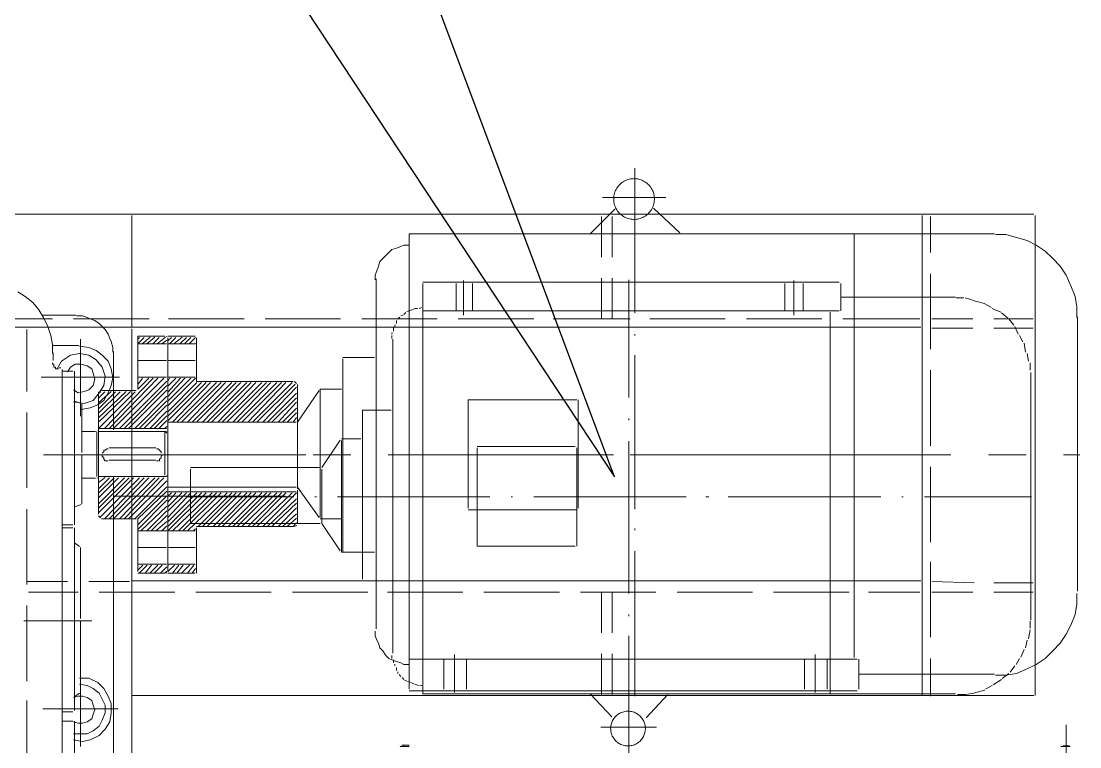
# Model space of a CAD drawing. Header units: millimetres. Extents: x 163705 to 1616509, y 81827 to 302547.
# Drawn here: x 194721 to 195617, y 150750 to 151364 of the extents above; entities that cross this region are included whole.
import ezdxf

# ---------------------------------------------------------------- set-up
doc = ezdxf.new("R2010")
doc.units = ezdxf.units.MM
doc.header["$LTSCALE"] = 10
doc.linetypes.add('CENTER2', pattern=[28.575, 19.05, -3.175, 3.175, -3.175])
doc.layers.add('1-中心线', color=1, linetype='CENTER2', lineweight=0)
doc.layers.add('1-设备轮廓', color=2, linetype='Continuous', lineweight=18)

# ---------------------------------------------------------------- blocks, each defined once
blk = doc.blocks.new('2PG0806-俯视图')
for p, q in [((2401.08, 2625.16), (2401.08, 1470.91)), ((2305.32, 2529.4), (2305.32, 1566.67)), ((2312.34, 2365.33), (2312.34, 2301.49)), ((2331.49, 2324.47), (2335.32, 2330.85)), ((1925.46, 2323.19), (1989.3, 2323.19)), ((2005.9, 2323.19), (2069.74, 2323.19)), ((2056.97, 2268.29), (2056.97, 2325.75)), ((2081.23, 2321.91), (2081.23, 2279.78)), ((2087.62, 2323.19), (2151.46, 2323.19)), ((2090.17, 2323.19), (2090.17, 2288.72)), ((2169.33, 2323.19), (2233.18, 2323.19)), ((2251.05, 2323.19), (2303.4, 2323.19)), ((2326.38, 2318.08), (2331.49, 2324.47)), ((2313.62, 2309.15), (2320, 2312.98)), ((2320, 2312.98), (2326.38, 2318.08)), ((2197.42, 2309.15), (2197.42, 2180.19)), ((2290.63, 2301.49), (2298.29, 2302.76)), ((2298.29, 2302.76), (2305.95, 2305.32)), ((2305.95, 2305.32), (2313.62, 2309.15)), ((2315.53, 2309.78), (2315.53, 2281.69)), ((2271.48, 2298.93), (2270.2, 2298.93)), ((2270.2, 2298.93), (2270.2, 2297.65)), ((2270.2, 2297.65), (2270.2, 2296.38)), ((2276.59, 2293.82), (2270.2, 2297.65)), ((2270.84, 2295.74), (2270.84, 2294.46)), ((2272.76, 2300.21), (2271.48, 2300.21)), ((2271.48, 2300.21), (2271.48, 2298.93)), ((2274.03, 2300.21), (2272.76, 2300.21)), ((2275.31, 2301.49), (2274.03, 2301.49)), ((2274.03, 2301.49), (2274.03, 2300.21)), ((2281.69, 2286.16), (2276.59, 2293.82)), ((2283.61, 2300.85), (2277.23, 2300.85)), ((2282.97, 2301.49), (2290.63, 2301.49)), ((2289.99, 2300.85), (2289.99, 2279.14)), ((2268.29, 2293.19), (1743.51, 2293.19)), ((1972.06, 2293.19), (1972.06, 2284.25)), ((1979.72, 2293.19), (1979.72, 2284.25)), ((2135.5, 2293.19), (2135.5, 2284.25)), ((2138.05, 2293.19), (2138.05, 2284.25)), ((2271.48, 2286.16), (2267.65, 2288.72)), ((2268.29, 2293.19), (2269.56, 2293.19)), ((2268.29, 2293.19), (2268.29, 2284.25)), ((2274.03, 2282.33), (2271.48, 2286.16)), ((2282.97, 2278.5), (2281.69, 2286.16)), ((1972.06, 2282.97), (1743.51, 2282.97)), ((1956.1, 2283.61), (1954.83, 2275.95)), ((1954.83, 2275.95), (1956.1, 2269.56)), ((1961.21, 2283.61), (1961.21, 2278.5)), ((1961.21, 2278.5), (1961.21, 2272.12)), ((1963.13, 2282.97), (1970.79, 2282.97)), ((1971.43, 2283.61), (1970.15, 2279.78)), ((1970.15, 2279.78), (1970.15, 2275.95)), ((1970.15, 2275.95), (1971.43, 2272.12)), ((2135.5, 2282.97), (1981, 2282.97)), ((1993.13, 2279.78), (1991.85, 2283.61)), ((1991.85, 2272.12), (1993.13, 2275.95)), ((1992.49, 2282.97), (1995.56, 2278.63)), ((1993.13, 2275.95), (1993.13, 2279.78)), ((1996.32, 2277.86), (2056.33, 2277.86)), ((2002.07, 2272.12), (2003.35, 2278.5)), ((2008.45, 2270.84), (2008.45, 2278.5)), ((2118.9, 2277.86), (2058.89, 2277.86)), ((2122.73, 2282.97), (2119.66, 2278.63)), ((2138.05, 2282.97), (2267.01, 2282.97)), ((2268.29, 2282.97), (2139.33, 2282.97)), ((2153.37, 2282.97), (2155.45, 2277.07)), ((2155.93, 2276.59), (2196.79, 2276.59)), ((2177.63, 2276.59), (2177.63, 2265.1)), ((2240.2, 2276.59), (2199.34, 2276.59)), ((2217.22, 2276.59), (2217.22, 2265.1)), ((2235.73, 2277.23), (2237.01, 2269.56)), ((2242.75, 2282.97), (2240.68, 2277.07)), ((2242.11, 2283.61), (2240.84, 2274.67)), ((2252.33, 2283.61), (2249.77, 2279.78)), ((2249.77, 2279.78), (2251.05, 2274.67)), ((2272.76, 2272.12), (2274.03, 2277.23)), ((2274.03, 2277.23), (2274.03, 2282.33)), ((2281.69, 2270.84), (2282.97, 2278.5)), ((2288.08, 2270.84), (2289.36, 2278.5)), ((2312.34, 2283.61), (2312.34, 2219.77)), ((2313.62, 2272.12), (2314.89, 2275.95)), ((2314.89, 2275.95), (2314.89, 2281.06)), ((1956.1, 2269.56), (1959.93, 2261.9)), ((1961.21, 2272.12), (1963.76, 2267.01)), ((1963.76, 2267.01), (1967.59, 2261.9)), ((1971.43, 2272.12), (1973.98, 2268.29)), ((1973.98, 2268.29), (1977.81, 2267.01)), ((1977.81, 2267.01), (1981.64, 2265.73)), ((1981.64, 2265.73), (1985.47, 2267.01)), ((1985.47, 2267.01), (1989.3, 2268.29)), ((1989.3, 2268.29), (1991.85, 2272.12)), ((1995.68, 2261.9), (1999.52, 2267.01)), ((1999.52, 2267.01), (2002.07, 2272.12)), ((2004.62, 2263.18), (2008.45, 2270.84)), ((2090.17, 2270.84), (2090.17, 2236.37)), ((2237.01, 2269.56), (2239.56, 2263.18)), ((2240.84, 2274.67), (2243.39, 2267.01)), ((2243.39, 2267.01), (2249.77, 2261.9)), ((2251.05, 2274.67), (2252.33, 2270.84)), ((2252.33, 2270.84), (2256.16, 2267.01)), ((2256.16, 2267.01), (2261.27, 2265.73)), ((2261.27, 2265.73), (2266.37, 2267.01)), ((2266.37, 2267.01), (2270.2, 2268.29)), ((2270.2, 2268.29), (2272.76, 2272.12)), ((2277.86, 2264.46), (2281.69, 2270.84)), ((2285.53, 2264.46), (2288.08, 2270.84)), ((2311.06, 2265.73), (2312.34, 2269.56)), ((2312.34, 2269.56), (2313.62, 2272.12)), ((1959.93, 2261.9), (1965.04, 2256.8)), ((1967.59, 2261.9), (1972.7, 2259.35)), ((1972.7, 2259.35), (1979.09, 2256.8)), ((1985.47, 2256.8), (1990.58, 2259.35)), ((1990.58, 2259.35), (1995.68, 2261.9)), ((1993.13, 2254.24), (1999.52, 2258.07)), ((1999.52, 2258.07), (2004.62, 2263.18)), ((2081.23, 2261.9), (2081.23, 2198.06)), ((2143.16, 2259.99), (2143.16, 2230.62)), ((2145.71, 2262.54), (2144.06, 2260.89)), ((2144.44, 2261.27), (2178.01, 2227.7)), ((2250.41, 2262.54), (2146.99, 2262.54)), ((2148.27, 2262.54), (2178.01, 2232.8)), ((2152.1, 2262.54), (2178.01, 2236.63)), ((2155.93, 2262.54), (2178.01, 2240.46)), ((2161.03, 2262.54), (2178.01, 2245.57)), ((2164.86, 2262.54), (2178.01, 2249.4)), ((2168.7, 2262.54), (2178.01, 2253.23)), ((2173.8, 2262.54), (2221.05, 2262.54)), ((2173.8, 2262.54), (2178.11, 2256.96)), ((2177.63, 2263.82), (2178.01, 2263.45)), ((2177.63, 2262.54), (2178.01, 2262.17)), ((2217.22, 2263.82), (2178.91, 2263.82)), ((2178.91, 2262.54), (2215.94, 2262.54)), ((2178.91, 2262.54), (2178.91, 2207.64)), ((2178.91, 2262.54), (2178.91, 2205.08)), ((2193.59, 2258.07), (2192.32, 2256.8)), ((2194.87, 2258.07), (2193.59, 2258.07)), ((2196.15, 2259.35), (2194.87, 2258.07)), ((2197.42, 2259.35), (2196.15, 2259.35)), ((2199.98, 2258.07), (2198.7, 2259.35)), ((2201.25, 2258.07), (2199.98, 2258.07)), ((2201.25, 2256.8), (2201.25, 2258.07)), ((2217.22, 2263.82), (2217.22, 2263.82)), ((2217.22, 2262.54), (2217.22, 2207.64)), ((2217.22, 2262.54), (2217.22, 2205.08)), ((2219.77, 2262.54), (2219.77, 2205.08)), ((2219.77, 2262.54), (2250.78, 2231.53)), ((2224.88, 2262.54), (2250.81, 2235.34)), ((2228.71, 2262.54), (2250.81, 2239.17)), ((2232.54, 2262.54), (2250.78, 2244.29)), ((2236.37, 2262.54), (2250.78, 2248.12)), ((2239.56, 2263.18), (2243.39, 2258.07)), ((2241.47, 2262.54), (2250.84, 2251.9)), ((2243.39, 2258.07), (2249.77, 2254.24)), ((2245.31, 2262.54), (2250.78, 2257.06)), ((2249.14, 2262.54), (2250.78, 2260.89)), ((2249.77, 2261.9), (2256.16, 2258.07)), ((2250.41, 2262.54), (2251.11, 2260.56)), ((2251.69, 2259.99), (2251.69, 2230.62)), ((2256.16, 2258.07), (2263.82, 2256.8)), ((2263.82, 2256.8), (2271.48, 2259.35)), ((2271.48, 2259.35), (2277.86, 2264.46)), ((2276.59, 2254.24), (2281.69, 2259.35)), ((2281.69, 2259.35), (2285.53, 2264.46)), ((2303.4, 2256.8), (2305.95, 2259.35)), ((2305.95, 2259.35), (2308.51, 2261.9)), ((2308.51, 2261.9), (2311.06, 2265.73)), ((2178.91, 2249.77), (1905.67, 2249.77)), ((1965.04, 2256.8), (1971.43, 2252.97)), ((1971.43, 2252.97), (1979.09, 2251.69)), ((1979.09, 2256.8), (1985.47, 2256.8)), ((1979.09, 2251.69), (1986.75, 2251.69)), ((1986.75, 2251.69), (1993.13, 2254.24)), ((2143.16, 2257.43), (2178, 2223.88)), ((2143.16, 2253.6), (2178, 2220.05)), ((2143.16, 2249.77), (2178.01, 2214.93)), ((2162.31, 2249.77), (2162.31, 2104.22)), ((2192.32, 2256.8), (2192.32, 2255.52)), ((2192.32, 2255.52), (2192.32, 2254.24)), ((2192.95, 2253.6), (2192.95, 2214.02)), ((2202.53, 2255.52), (2201.25, 2256.8)), ((2202.53, 2254.24), (2202.53, 2255.52)), ((2203.17, 2253.6), (2203.17, 2214.02)), ((2284.89, 2249.77), (2218.49, 2249.77)), ((2219.77, 2257.43), (2262.27, 2216.21)), ((2219.77, 2253.6), (2262.27, 2212.38)), ((2219.77, 2249.77), (2262.28, 2207.27)), ((2249.77, 2254.24), (2256.16, 2251.69)), ((2256.16, 2251.69), (2262.54, 2250.41)), ((2262.54, 2250.41), (2270.2, 2251.69)), ((2270.2, 2251.69), (2276.59, 2254.24)), ((2284.25, 2250.41), (2288.08, 2250.41)), ((2288.08, 2250.41), (2293.19, 2251.69)), ((2293.19, 2251.69), (2295.74, 2252.97)), ((2295.74, 2252.97), (2299.57, 2254.24)), ((2299.57, 2254.24), (2303.4, 2256.8)), ((2143.16, 2244.67), (2178, 2211.11)), ((2143.16, 2240.84), (2178, 2207.28)), ((2219.77, 2244.67), (2259.72, 2204.71)), ((2219.77, 2240.84), (2255.89, 2204.71)), ((1610.72, 2234.45), (2304.04, 2234.45)), ((1993.77, 2234.45), (1993.77, 1470.91)), ((2090.81, 2234.45), (2090.81, 1566.67)), ((2143.16, 2237.01), (2175.45, 2204.71)), ((2143.16, 2231.9), (2170.34, 2204.71)), ((2219.77, 2237.01), (2252.06, 2204.71)), ((2219.77, 2231.9), (2246.95, 2204.71)), ((2305.32, 2234.45), (2399.8, 2234.45)), ((2097.19, 2229.34), (2097.19, 2206.36)), ((2097.19, 2228.07), (2103.95, 2221.31)), ((2097.19, 2222.96), (2103.88, 2217.56)), ((2143.16, 2229.34), (2098.47, 2229.34)), ((2099.75, 2229.34), (2103.95, 2225.14)), ((2104.85, 2229.34), (2104.85, 2205.08)), ((2104.85, 2229.34), (2105.23, 2228.97)), ((2118.9, 2229.34), (2118.9, 2205.08)), ((2132.94, 2229.34), (2132.94, 2205.08)), ((2132.94, 2226.79), (2153.78, 2204.68)), ((2134.22, 2229.34), (2158.85, 2204.71)), ((2138.05, 2229.34), (2162.68, 2204.71)), ((2143.16, 2229.34), (2166.54, 2204.69)), ((2219.77, 2228.07), (2243.12, 2204.71)), ((2219.77, 2224.24), (2239.29, 2204.71)), ((2297.66, 2229.34), (2252.97, 2229.34)), ((2252.97, 2229.34), (2262.28, 2220.03)), ((2256.8, 2229.34), (2262.18, 2225.24)), ((2261.9, 2229.34), (2262.28, 2228.97)), ((2263.18, 2229.34), (2263.18, 2205.08)), ((2277.23, 2229.34), (2277.23, 2205.08)), ((2291.27, 2229.34), (2291.27, 2205.08)), ((2291.27, 2229.34), (2296.75, 2223.86)), ((2291.27, 2225.51), (2296.84, 2218.67)), ((2295.1, 2229.34), (2296.75, 2227.7)), ((2297.66, 2229.34), (2297.66, 2206.36)), ((2097.19, 2219.13), (2103.95, 2212.37)), ((2097.19, 2215.3), (2103.95, 2208.54)), ((2132.94, 2221.68), (2149.92, 2204.71)), ((2132.94, 2217.85), (2146.08, 2204.71)), ((2132.94, 2214.02), (2141.04, 2204.65)), ((2192.32, 2213.38), (2192.32, 2212.11)), ((2202.53, 2212.11), (2202.53, 2213.38)), ((2219.77, 2219.13), (2234.19, 2204.71)), ((2219.77, 2215.3), (2230.36, 2204.71)), ((2291.27, 2221.68), (2296.84, 2214.84)), ((2291.27, 2216.58), (2296.75, 2211.1)), ((2097.19, 2210.19), (2102.67, 2204.71)), ((2097.19, 2206.36), (2098.84, 2204.71)), ((2097.19, 2205.08), (2097.57, 2204.71)), ((2132.94, 2208.92), (2137.15, 2204.71)), ((2132.94, 2205.08), (2133.32, 2204.71)), ((2178.91, 2206.36), (2179.61, 2204.38)), ((2217.22, 2206.36), (2180.19, 2206.36)), ((2192.32, 2212.11), (2192.32, 2210.83)), ((2192.32, 2210.83), (2193.59, 2210.83)), ((2193.59, 2210.83), (2194.87, 2209.55)), ((2194.87, 2209.55), (2196.15, 2209.55)), ((2196.15, 2209.55), (2197.42, 2208.28)), ((2197.42, 2208.28), (2197.42, 2086.98)), ((2198.7, 2209.55), (2199.98, 2209.55)), ((2199.98, 2209.55), (2201.25, 2210.83)), ((2201.25, 2210.83), (2202.53, 2212.11)), ((2217.22, 2206.36), (2215.57, 2204.71)), ((2219.77, 2211.47), (2226.53, 2204.71)), ((2219.77, 2206.36), (2221.42, 2204.71)), ((2291.27, 2212.75), (2296.84, 2205.9)), ((2291.27, 2208.92), (2294.34, 2204.57)), ((2297.66, 2205.08), (2297.28, 2204.71)), ((2097.19, 2203.81), (2097.19, 2203.81)), ((2097.19, 2203.81), (2097.19, 2180.83)), ((2097.19, 2199.98), (2103.88, 2194.57)), ((2097.19, 2196.15), (2103.88, 2190.74)), ((2098.47, 2203.81), (2295.1, 2203.81)), ((2098.47, 2203.81), (2103.95, 2198.33)), ((2296.38, 2203.81), (2099.75, 2203.81)), ((2102.3, 2203.81), (2103.72, 2203.67)), ((2104.85, 2203.81), (2104.85, 2180.83)), ((2118.9, 2203.81), (2118.9, 2180.83)), ((2132.94, 2203.81), (2132.94, 2180.83)), ((2132.94, 2203.81), (2165.24, 2171.52)), ((2132.94, 2199.98), (2165.26, 2166.39)), ((2136.77, 2203.81), (2165.24, 2175.35)), ((2140.61, 2203.81), (2165.24, 2179.18)), ((2144.44, 2203.81), (2165.22, 2184.3)), ((2149.54, 2203.81), (2165.24, 2188.11)), ((2153.37, 2203.81), (2165.24, 2191.94)), ((2157.2, 2203.81), (2165.17, 2197.12)), ((2162.31, 2203.81), (2165.24, 2200.88)), ((2166.14, 2203.81), (2166.14, 2095.28)), ((2169.97, 2203.81), (2169.97, 2095.28)), ((2169.97, 2203.81), (2169.97, 2095.28)), ((2224.88, 2203.81), (2171.25, 2203.81)), ((2222.32, 2203.81), (2175.08, 2203.81)), ((2180.19, 2203.81), (2213.38, 2203.81)), ((2224.88, 2203.81), (2224.88, 2095.28)), ((2224.88, 2203.81), (2224.88, 2095.28)), ((2224.88, 2199.98), (2258.44, 2167.7)), ((2224.88, 2196.15), (2258.45, 2162.58)), ((2226.15, 2203.81), (2258.45, 2171.52)), ((2229.98, 2203.81), (2258.45, 2175.35)), ((2233.81, 2203.81), (2258.45, 2179.18)), ((2238.92, 2203.81), (2262.28, 2180.45)), ((2242.75, 2203.81), (2262.28, 2184.28)), ((2246.58, 2203.81), (2262.24, 2189.42)), ((2250.41, 2203.81), (2262.23, 2193.26)), ((2255.52, 2203.81), (2262.28, 2197.05)), ((2259.35, 2203.81), (2262.12, 2202.32)), ((2263.18, 2203.81), (2263.18, 2180.83)), ((2277.23, 2203.81), (2277.23, 2180.83)), ((2291.27, 2203.81), (2291.27, 2180.83)), ((2291.27, 2202.53), (2296.75, 2197.05)), ((2291.27, 2198.7), (2296.84, 2191.86)), ((2293.82, 2203.81), (2296.75, 2200.88)), ((2296.38, 2203.81), (2296.38, 2203.81)), ((2297.66, 2203.81), (2297.66, 2180.83)), ((2312.34, 2203.17), (2312.34, 2139.33)), ((2097.19, 2192.32), (2103.95, 2185.56)), ((2097.19, 2187.21), (2103.88, 2181.8)), ((2132.94, 2194.87), (2165.24, 2162.58)), ((2132.94, 2191.04), (2165.24, 2158.75)), ((2132.94, 2187.21), (2165.26, 2153.62)), ((2161.67, 2187.85), (2161.67, 2097.19)), ((2224.88, 2192.32), (2258.45, 2158.75)), ((2224.88, 2187.21), (2258.44, 2154.93)), ((2291.27, 2193.59), (2296.75, 2188.11)), ((2291.27, 2189.76), (2296.75, 2184.28)), ((2081.23, 2180.19), (2081.23, 2116.35)), ((2097.19, 2183.38), (2101.28, 2180.57)), ((2097.19, 2179.55), (2135.5, 2179.55)), ((2132.94, 2182.1), (2134.59, 2180.45)), ((2136.77, 2179.55), (2136.77, 2097.83)), ((2136.77, 2178.27), (2165.24, 2149.81)), ((2139.33, 2184.66), (2139.33, 2074.85)), ((2139.33, 2184.66), (2185.29, 2184.66)), ((2186.57, 2184.66), (2186.57, 2074.85)), ((2224.88, 2183.38), (2258.45, 2149.81)), ((2224.88, 2179.55), (2258.45, 2145.98)), ((2259.35, 2179.55), (2296.38, 2179.55)), ((2259.35, 2179.55), (2259.35, 2097.83)), ((2291.27, 2185.93), (2296.75, 2180.45)), ((2291.27, 2180.83), (2291.64, 2180.45)), ((2136.77, 2174.44), (2165.24, 2145.98)), ((2136.77, 2170.61), (2165.24, 2142.15)), ((2224.88, 2174.44), (2258.44, 2142.16)), ((2224.88, 2170.61), (2258.45, 2137.04)), ((2136.77, 2165.5), (2165.24, 2137.04)), ((2136.77, 2161.67), (2165.24, 2133.21)), ((2224.88, 2166.78), (2258.45, 2133.21)), ((2224.88, 2161.67), (2258.44, 2129.39)), ((2136.77, 2157.84), (2165.24, 2129.38)), ((2136.77, 2152.73), (2165.24, 2124.27)), ((2224.88, 2157.84), (2258.45, 2124.27)), ((2224.88, 2154.01), (2258.45, 2120.44)), ((2136.77, 2148.9), (2165.24, 2120.44)), ((2136.77, 2145.07), (2165.24, 2116.61)), ((2224.88, 2148.9), (2258.44, 2116.62)), ((2224.88, 2145.07), (2258.45, 2111.5)), ((2136.77, 2141.24), (2165.26, 2111.48)), ((2136.77, 2136.14), (2165.24, 2107.67)), ((2224.88, 2141.24), (2258.45, 2107.67)), ((2224.88, 2136.14), (2258.44, 2103.85)), ((2136.77, 2132.31), (2165.24, 2103.84)), ((2136.77, 2128.47), (2165.26, 2098.71)), ((2224.88, 2132.31), (2258.45, 2098.74)), ((2224.88, 2128.47), (2257.17, 2096.18)), ((2136.77, 2123.37), (2165.24, 2094.91)), ((2136.77, 2119.54), (2160.15, 2094.88)), ((2136.77, 2115.71), (2156.33, 2094.87)), ((2224.88, 2123.37), (2254.59, 2094.93)), ((2224.88, 2119.54), (2249.51, 2094.91)), ((2224.88, 2115.71), (2245.68, 2094.91)), ((2312.34, 2121.45), (2312.34, 2057.61)), ((2136.77, 2110.6), (2152.47, 2094.91)), ((2136.77, 2106.77), (2147.41, 2094.85)), ((2224.88, 2110.6), (2241.82, 2094.94)), ((2224.88, 2106.77), (2236.74, 2094.91)), ((2081.23, 2098.47), (2081.23, 2034.63)), ((2136.77, 2102.94), (2143.61, 2094.83)), ((2136.77, 2097.83), (2139.7, 2094.91)), ((2224.88, 2102.94), (2232.91, 2094.91)), ((2224.88, 2097.83), (2228.96, 2095.02)), ((2136.77, 2096.55), (2137.48, 2094.58)), ((2167.42, 2094), (2139.33, 2094)), ((2169.97, 2094), (2144.2, 2075.89)), ((2256.8, 2094), (2168.7, 2094)), ((2224.88, 2094), (2171.25, 2094)), ((2224.88, 2094), (2251.91, 2075.9)), ((2259.35, 2096.55), (2257.7, 2094.91)), ((2161.67, 2079.32), (2161.67, 2078.04)), ((2139.33, 2073.57), (2116.12, 2058.03)), ((2139.33, 2073.57), (2185.29, 2073.57)), ((2143.16, 2074.85), (2143.16, 2056.97)), ((2252.97, 2074.85), (2144.44, 2074.85)), ((2186.57, 2073.57), (2209.78, 2058.03)), ((2252.97, 2074.85), (2252.97, 2056.97)), ((2115.07, 2056.97), (2209.55, 2056.97)), ((2115.07, 2056.97), (2115.07, 2040.37)), ((2115.07, 2055.7), (2278.5, 2055.7)), ((2115.07, 2055.7), (2115.07, 2028.88)), ((2161.67, 2060.16), (2161.67, 1931.2)), ((2210.83, 2056.97), (2210.83, 2040.37)), ((2279.78, 2055.7), (2279.78, 2028.88)), ((2090.81, 2039.1), (2090.81, 2014.84)), ((2235.09, 2039.1), (2092.09, 2039.1)), ((2235.09, 2039.1), (2235.09, 2014.84)), ((2312.34, 2039.74), (2312.34, 1975.89)), ((2037.82, 2025.69), (2033.99, 2024.41)), ((2040.37, 2026.97), (2037.82, 2025.69)), ((2044.2, 2028.24), (2040.37, 2026.97)), ((2048.03, 2028.24), (2044.2, 2028.24)), ((2346.17, 2027.61), (2049.95, 2027.61)), ((2349.37, 2028.24), (2345.54, 2028.24)), ((2353.2, 2026.97), (2349.37, 2028.24)), ((2357.03, 2025.69), (2353.2, 2026.97)), ((2360.86, 2024.41), (2357.03, 2025.69)), ((2025.05, 2016.75), (2023.78, 2014.2)), ((2027.61, 2019.31), (2025.05, 2016.75)), ((2031.44, 2021.86), (2027.61, 2019.31)), ((2033.99, 2024.41), (2031.44, 2021.86)), ((2081.23, 2018.03), (2081.23, 1954.19)), ((2363.41, 2021.86), (2360.86, 2024.41)), ((2365.97, 2019.31), (2363.41, 2021.86)), ((2368.52, 2016.75), (2365.97, 2019.31)), ((2371.07, 2014.2), (2368.52, 2016.75)), ((1950.36, 2007.18), (1950.36, 1999.52)), ((1951, 2007.81), (1951, 2007.81)), ((1951, 2007.81), (1951, 2007.81)), ((2009.73, 2006.54), (2011.38, 2008.19)), ((2012.28, 2009.09), (2013.7, 2009.23)), ((2014.84, 2010.37), (2017.45, 2010.43)), ((2018.67, 2011.65), (2020.08, 2011.78)), ((2021.22, 2012.92), (2023.84, 2012.99)), ((2022.5, 2010.37), (2021.22, 2006.54)), ((2023.78, 2014.2), (2022.5, 2010.37)), ((2025.05, 2014.2), (2027.61, 2014.2)), ((2029.52, 2013.56), (2295.1, 2013.56)), ((2295.74, 2014.2), (2298.29, 2014.2)), ((2299.57, 2014.2), (2300.99, 2014.06)), ((2302.12, 2012.92), (2304.74, 2012.86)), ((2305.95, 2011.65), (2307.37, 2011.51)), ((2308.51, 2010.37), (2311.13, 2010.3)), ((2312.34, 2009.09), (2313.99, 2007.44)), ((2372.35, 2010.37), (2371.07, 2014.2)), ((2373.63, 2006.54), (2372.35, 2010.37)), ((1951, 2003.98), (1950.62, 2004.36)), ((1951, 2006.54), (1951, 2006.54)), ((1951, 2006.54), (1951, 2006.54)), ((1951, 2005.26), (1951, 2005.26)), ((1951, 2005.26), (1951, 2005.26)), ((1951, 2003.98), (1951, 2003.98)), ((1951, 2001.43), (1951, 2001.43)), ((1951, 2001.43), (1951, 2001.43)), ((1951, 2000.15), (1951, 2000.15)), ((1951, 2000.15), (1951, 2000.15)), ((1951, 1998.88), (1951, 1998.88)), ((1951, 1998.88), (1951, 1998.88)), ((1951, 1998.88), (1951, 1998.88)), ((1951, 1998.88), (1951, 1998.88)), ((1951.63, 2005.9), (1951.63, 1999.52)), ((1997.6, 1999.52), (1997.6, 1620.3)), ((2384.48, 1999.52), (1998.88, 1999.52)), ((2004.62, 1997.6), (2005.5, 2001.03)), ((2005.9, 2001.43), (2006.6, 2003.41)), ((2007.18, 2003.98), (2008.83, 2005.63)), ((2021.22, 2006.54), (2019.94, 2003.98)), ((2019.94, 2003.98), (2019.94, 2000.15)), ((2024.41, 1999.52), (2024.41, 1620.3)), ((2314.89, 2006.54), (2315.59, 2004.56)), ((2316.17, 2003.98), (2317.82, 2002.33)), ((2318.72, 2001.43), (2319.6, 1998)), ((2374.9, 2003.98), (2373.63, 2006.54)), ((2374.9, 2000.15), (2374.9, 2003.98)), ((2384.48, 1999.52), (2384.48, 1504.11)), ((2002.07, 1991.22), (2002.94, 1994.64)), ((2002.07, 1988.66), (2002.07, 1989.94)), ((2003.35, 1995.05), (2004.05, 1997.03)), ((2320, 1997.6), (2320.7, 1995.62)), ((2321.28, 1995.05), (2321.28, 1992.49)), ((2321.28, 1991.22), (2321.98, 1989.24)), ((1995.05, 1988.02), (2342.34, 1988.02)), ((1995.05, 1988.02), (1995.05, 1537.3)), ((2319.36, 1988.02), (2319.36, 1635.62)), ((2343.62, 1988.02), (2343.62, 1635.62)), ((2197.42, 1978.45), (2197.42, 1849.49)), ((2024.41, 1970.15), (1998.88, 1970.15)), ((2028.24, 1961.21), (1996.32, 1961.21)), ((2312.34, 1958.02), (2312.34, 1894.18)), ((2315.53, 1953.55), (2344.9, 1953.55)), ((2319.36, 1959.93), (2342.34, 1959.93)), ((2024.41, 1951), (1998.88, 1951)), ((2150.82, 1949.72), (2150.82, 1857.79)), ((2244.03, 1949.72), (2152.1, 1949.72)), ((2244.03, 1949.72), (2244.03, 1857.79)), ((2319.36, 1945.89), (2342.34, 1945.89)), ((2081.23, 1936.31), (2081.23, 1872.47)), ((2120.18, 1942.06), (2203.17, 1942.06)), ((2120.18, 1942.06), (2120.18, 1859.06)), ((2204.45, 1942.06), (2204.45, 1859.06)), ((2161.67, 1913.33), (2161.67, 1912.05)), ((2161.67, 1894.18), (2161.67, 1765.22)), ((2312.34, 1877.58), (2312.34, 1812.46)), ((2120.18, 1857.79), (2203.17, 1857.79)), ((2244.03, 1856.51), (2152.1, 1856.51)), ((1995.05, 1846.3), (1975.55, 1828.08)), ((2081.23, 1854.6), (2081.23, 1790.75)), ((2384.48, 1846.3), (2405.28, 1825.49)), ((1966.96, 1837.36), (1966.96, 1790.12)), ((2028.88, 1836.72), (1994.41, 1836.72)), ((2081.23, 1836.72), (2046.76, 1836.72)), ((2312.34, 1836.72), (2346.81, 1836.72)), ((2364.69, 1836.72), (2399.16, 1836.72)), ((2415.12, 1836.08), (2415.12, 1782.45)), ((2028.88, 1827.78), (1994.41, 1827.78)), ((2081.23, 1827.78), (2046.76, 1827.78)), ((2312.34, 1827.78), (2346.81, 1827.78)), ((2364.69, 1827.78), (2399.16, 1827.78)), ((1943.33, 1813.74), (2044.2, 1813.74)), ((1951, 1813.74), (1951.01, 1813.74)), ((2060.8, 1813.74), (2062.08, 1813.74)), ((2079.96, 1813.74), (2208.92, 1813.74)), ((2197.42, 1812.46), (2197.42, 1683.5)), ((2226.79, 1813.74), (2228.07, 1813.74)), ((2245.94, 1813.74), (2345.54, 1813.74)), ((2115.71, 1808.63), (1993.13, 1808.63)), ((2134.86, 1808.63), (2133.58, 1808.63)), ((2281.69, 1808.63), (2151.46, 1808.63)), ((2299.57, 1808.63), (2298.29, 1808.63)), ((2440.02, 1808.63), (2317.45, 1808.63)), ((2396.61, 1808.63), (2396.62, 1808.59)), ((1974.62, 1799.05), (1994.11, 1780.84)), ((2312.34, 1795.86), (2312.34, 1732.02)), ((2406.19, 1792.67), (2385.35, 1770.56)), ((2081.23, 1772.88), (2081.23, 1709.04)), ((2161.67, 1748.62), (2161.67, 1746.06)), ((2161.67, 1729.47), (2161.67, 1600.51)), ((2312.34, 1714.14), (2312.34, 1650.3)), ((2081.23, 1691.16), (2081.23, 1627.32)), ((2319.36, 1681.58), (2342.34, 1681.58)), ((2315.53, 1673.92), (2344.9, 1673.92)), ((2024.41, 1664.99), (1998.88, 1664.99)), ((2319.36, 1666.26), (2342.34, 1666.26)), ((2028.24, 1656.05), (1996.32, 1656.05)), ((1995.05, 1643.28), (2318.08, 1643.28)), ((2024.41, 1645.83), (1998.88, 1645.83)), ((2312.34, 1632.43), (2312.34, 1567.31)), ((2319.36, 1634.34), (2342.34, 1634.34)), ((2330.85, 1634.34), (2330.85, 1537.3)), ((2384.48, 1622.85), (2025.69, 1622.85)), ((2024.41, 1619.02), (1998.88, 1619.02)), ((2011.65, 1619.02), (2011.65, 1504.11)), ((2081.23, 1610.72), (2081.23, 1567.31)), ((2161.67, 1582.63), (2161.67, 1581.35)), ((1993.77, 1565.39), (2399.8, 1565.39)), ((2161.67, 1563.48), (2161.67, 1472.82)), ((1993.13, 1558.37), (2025.05, 1558.37)), ((2042.93, 1558.37), (2106.77, 1558.37)), ((2081.23, 1557.09), (2081.23, 1522.62)), ((2090.17, 1557.09), (2088.94, 1521.39)), ((2123.37, 1558.37), (2187.21, 1558.37)), ((2205.08, 1558.37), (2268.93, 1558.37)), ((2286.8, 1558.37), (2350.64, 1558.37)), ((2304.68, 1557.09), (2304.68, 1522.62)), ((2312.34, 1557.09), (2312.34, 1522.62)), ((2368.52, 1558.37), (2399.16, 1558.37)), ((1994.41, 1529), (1994.41, 1535.39)), ((2330.21, 1536.66), (2330.21, 1530.28)), ((1995.68, 1521.34), (1994.62, 1528.79)), ((2330.21, 1529), (2328.07, 1521.75)), ((1998.24, 1512.4), (1996.04, 1520.99)), ((2327.66, 1521.34), (2325.46, 1512.76)), ((2002.07, 1506.02), (1998.9, 1511.75)), ((2007.18, 1498.36), (2002.78, 1505.31)), ((2321.28, 1506.02), (2318.02, 1498.93)), ((2325.11, 1512.4), (2321.94, 1506.68)), ((2012.28, 1491.98), (2007.97, 1497.56)), ((2011.01, 1503.47), (2011.01, 1494.53)), ((2081.23, 1504.74), (2081.23, 1471.55)), ((2088.89, 1504.74), (2088.89, 1471.55)), ((2304.68, 1504.74), (2304.68, 1471.55)), ((2312.34, 1504.74), (2312.34, 1471.55)), ((2317.45, 1498.36), (2313.14, 1492.77)), ((2383.84, 1494.53), (2383.84, 1503.47)), ((2011.01, 1494.53), (2012.28, 1485.59)), ((2018.67, 1486.87), (2013.28, 1490.98)), ((2312.34, 1491.98), (2306.95, 1487.87)), ((2381.29, 1485.59), (2383.84, 1494.53)), ((2012.28, 1485.59), (2016.11, 1476.65)), ((2025.05, 1483.04), (2019.76, 1485.77)), ((2032.71, 1479.21), (2026.19, 1481.9)), ((2291.91, 1479.21), (2284.2, 1477.88)), ((2298.29, 1483.04), (2293.01, 1480.3)), ((2305.95, 1486.87), (2299.43, 1484.18)), ((2378.73, 1476.65), (2381.29, 1485.59)), ((1993.77, 1469.63), (2399.8, 1469.63)), ((2016.11, 1476.65), (2019.94, 1468.99)), ((2040.37, 1476.65), (2033.93, 1477.99)), ((2049.31, 1474.1), (2041.6, 1475.43)), ((2056.97, 1474.1), (2050.59, 1474.1)), ((2057.61, 1473.46), (2267.01, 1473.46)), ((2275.31, 1474.1), (2268.93, 1474.1)), ((2282.97, 1476.65), (2276.52, 1475.31)), ((2374.9, 1468.99), (2378.73, 1476.65)), ((2019.94, 1468.99), (2025.05, 1461.33)), ((2025.05, 1461.33), (2031.44, 1454.95)), ((2363.41, 1454.95), (2369.8, 1461.33)), ((2369.8, 1461.33), (2374.9, 1468.99)), ((2031.44, 1454.95), (2037.82, 1448.56)), ((2357.03, 1448.56), (2363.41, 1454.95)), ((1950.36, 1447.93), (1950.36, 1440.26)), ((1951, 1444.73), (1950.62, 1445.11)), ((1951, 1448.56), (1951, 1448.56)), ((1951, 1448.56), (1951, 1448.56)), ((1951, 1447.29), (1951, 1447.29)), ((1951, 1447.29), (1951, 1447.29)), ((1951, 1446.01), (1951, 1446.01)), ((1951, 1446.01), (1951, 1446.01)), ((1951, 1440.9), (1951, 1446.01)), ((1951, 1444.73), (1951, 1444.73)), ((2037.82, 1448.56), (2045.48, 1443.46)), ((2045.48, 1443.46), (2053.14, 1439.63)), ((2340.43, 1439.63), (2349.37, 1443.46)), ((2349.37, 1443.46), (2357.03, 1448.56)), ((1951, 1440.9), (1950.62, 1441.27)), ((1951, 1442.18), (1951, 1442.18)), ((1951, 1442.18), (1951, 1442.18)), ((1951, 1440.9), (1951, 1440.9)), ((1951, 1440.9), (1951, 1440.9)), ((1951, 1440.9), (1951, 1440.9)), ((1951, 1439.63), (1951, 1439.63)), ((1951, 1439.63), (1951, 1439.63)), ((2053.14, 1439.63), (2062.08, 1435.8)), ((2062.08, 1435.8), (2071.02, 1434.52)), ((2071.02, 1434.52), (2079.96, 1434.52)), ((2314.25, 1433.88), (2081.87, 1433.88)), ((2313.62, 1434.52), (2322.55, 1434.52)), ((2322.55, 1434.52), (2331.49, 1435.8)), ((2331.49, 1435.8), (2340.43, 1439.63))]:
    blk.add_line(p, q)
for points in [[(1965.04, 1829.05), (1964.04, 1828.97), (1963.06, 1828.83), (1962.1, 1828.62), (1961.17, 1828.35), (1960.26, 1828.03), (1959.38, 1827.65), (1958.54, 1827.21), (1957.73, 1826.72), (1956.95, 1826.18), (1956.21, 1825.6), (1955.51, 1824.97), (1954.86, 1824.3), (1954.24, 1823.58), (1953.68, 1822.83), (1953.16, 1822.05), (1952.69, 1821.23), (1952.27, 1820.38), (1951.91, 1819.5), (1951.61, 1818.59), (1951.36, 1817.66), (1951.18, 1816.71), (1951.05, 1815.73), (1951, 1814.74), (1951.01, 1813.74)], [(1980.35, 1815.01), (1980.27, 1816.02), (1980.13, 1817), (1979.93, 1817.96), (1979.66, 1818.89), (1979.33, 1819.8), (1978.95, 1820.67), (1978.51, 1821.52), (1978.03, 1822.33), (1977.49, 1823.11), (1976.9, 1823.84), (1976.27, 1824.54), (1975.6, 1825.2), (1974.89, 1825.81), (1974.14, 1826.38), (1973.35, 1826.9), (1972.53, 1827.36), (1971.68, 1827.78), (1970.8, 1828.14), (1969.89, 1828.45), (1968.96, 1828.69), (1968.01, 1828.88), (1967.04, 1829), (1966.05, 1829.06), (1965.04, 1829.05)], [(2413.17, 1826.49), (2411.99, 1826.41), (2410.83, 1826.24), (2409.71, 1826), (2408.61, 1825.7), (2407.55, 1825.32), (2406.51, 1824.87), (2405.52, 1824.36), (2404.57, 1823.8), (2403.65, 1823.17), (2402.78, 1822.49), (2401.96, 1821.75), (2401.19, 1820.96), (2400.46, 1820.13), (2399.8, 1819.25), (2399.18, 1818.33), (2398.63, 1817.37), (2398.14, 1816.38), (2397.71, 1815.34), (2397.35, 1814.28), (2397.06, 1813.19), (2396.83, 1812.07), (2396.69, 1810.93), (2396.61, 1809.77), (2396.62, 1808.59)], [(2431.07, 1809.95), (2430.99, 1811.13), (2430.82, 1812.28), (2430.58, 1813.41), (2430.27, 1814.5), (2429.9, 1815.57), (2429.45, 1816.6), (2428.94, 1817.59), (2428.37, 1818.55), (2427.75, 1819.46), (2427.06, 1820.33), (2426.33, 1821.15), (2425.54, 1821.93), (2424.71, 1822.65), (2423.83, 1823.32), (2422.91, 1823.93), (2421.95, 1824.48), (2420.95, 1824.98), (2419.92, 1825.4), (2418.86, 1825.77), (2417.77, 1826.06), (2416.65, 1826.28), (2415.51, 1826.43), (2414.35, 1826.5), (2413.17, 1826.49)], [(1951.01, 1813.74), (1951.08, 1812.73), (1951.23, 1811.75), (1951.43, 1810.79), (1951.7, 1809.86), (1952.03, 1808.96), (1952.41, 1808.08), (1952.84, 1807.23), (1953.33, 1806.42), (1953.87, 1805.64), (1954.46, 1804.91), (1955.08, 1804.21), (1955.76, 1803.55), (1956.47, 1802.94), (1957.22, 1802.37), (1958.01, 1801.85), (1958.83, 1801.39), (1959.68, 1800.97), (1960.56, 1800.61), (1961.47, 1800.3), (1962.4, 1800.06), (1963.35, 1799.87), (1964.32, 1799.75), (1965.31, 1799.69), (1966.32, 1799.7)], [(1966.32, 1799.7), (1967.32, 1799.78), (1968.3, 1799.92), (1969.26, 1800.13), (1970.19, 1800.4), (1971.1, 1800.72), (1971.98, 1801.1), (1972.82, 1801.54), (1973.63, 1802.03), (1974.41, 1802.57), (1975.15, 1803.15), (1975.85, 1803.78), (1976.5, 1804.45), (1977.12, 1805.17), (1977.68, 1805.92), (1978.2, 1806.7), (1978.67, 1807.52), (1979.08, 1808.37), (1979.45, 1809.25), (1979.75, 1810.16), (1980, 1811.09), (1980.18, 1812.05), (1980.3, 1813.02), (1980.36, 1814.01), (1980.35, 1815.01)], [(2396.62, 1808.59), (2396.71, 1807.41), (2396.87, 1806.26), (2397.11, 1805.13), (2397.42, 1804.03), (2397.8, 1802.97), (2398.24, 1801.94), (2398.75, 1800.94), (2399.32, 1799.99), (2399.95, 1799.07), (2400.63, 1798.2), (2401.36, 1797.38), (2402.15, 1796.61), (2402.98, 1795.88), (2403.86, 1795.22), (2404.78, 1794.6), (2405.74, 1794.05), (2406.74, 1793.56), (2407.77, 1793.13), (2408.83, 1792.77), (2409.92, 1792.48), (2411.04, 1792.26), (2412.18, 1792.11), (2413.35, 1792.03), (2414.53, 1792.04)], [(2414.53, 1792.04), (2415.71, 1792.13), (2416.86, 1792.29), (2417.98, 1792.53), (2419.08, 1792.84), (2420.15, 1793.22), (2421.18, 1793.66), (2422.17, 1794.17), (2423.13, 1794.74), (2424.04, 1795.37), (2424.91, 1796.05), (2425.73, 1796.79), (2426.51, 1797.57), (2427.23, 1798.4), (2427.9, 1799.28), (2428.51, 1800.2), (2429.06, 1801.16), (2429.55, 1802.16), (2429.98, 1803.19), (2430.34, 1804.25), (2430.64, 1805.35), (2430.86, 1806.46), (2431.01, 1807.61), (2431.08, 1808.77), (2431.07, 1809.95)]]:
    blk.add_lwpolyline(points)
at = {"layer": '1-中心线'}
for p, q in [((2197.42, 2588.77), (2197.42, 1431.96)), ((1982.28, 2309.78), (1982.28, 2245.94)), ((2263.18, 2311.06), (2263.18, 2244.67)), ((1950.36, 2277.86), (2012.92, 2277.86)), ((2229.98, 2277.86), (2295.1, 2277.86)), ((1749.26, 2002.71), (1968.87, 2002.71)), ((1968.87, 1443.46), (1749.26, 1443.46))]:
    blk.add_line(p, q, dxfattribs=at)
blk = doc.blocks.new('A$C1db492d9')
blk.add_lwpolyline([(3206.08, 7927.95), (3206.08, 8307.52), (1974, 8307.52), (1974, 7927.95), (2792.88, 7927.95), (3195.39, 7318.73), (2966.86, 7927.95), (3206.08, 7927.95)])
at = {"layer": '1-设备轮廓', "rotation": 90}
blk.add_blockref('2PG0806-俯视图', (5021.07, 5139.92), dxfattribs=at)

msp = doc.modelspace()

# ---------------------------------------------------------------- block references
msp.add_blockref('A$C1db492d9', (192027.833, 143659.632))

doc.saveas('drawing.dxf')
